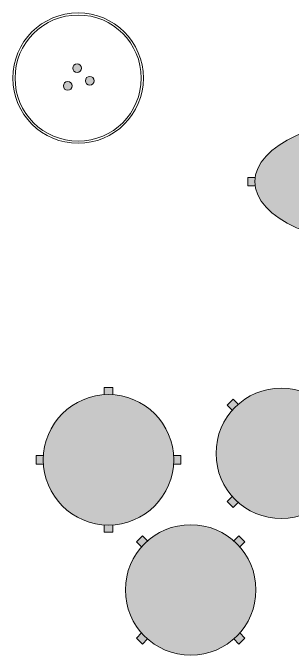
# Model space of a CAD drawing. Header units: metres. Extents: x 266 to 276.3, y 144.8 to 155.
# Drawn here: x 270.023 to 271.307, y 147.712 to 150.666 of the extents above; entities that cross this region are included whole.
import ezdxf

# ---------------------------------------------------------------- set-up
doc = ezdxf.new("R2010")
doc.units = ezdxf.units.M
for name, color, linetype, lineweight in [('cotas', 250, 'Continuous', 5), ('mesa', 7, 'Continuous', 9), ('moveis', 254, 'Continuous', 5), ('tapete', 136, 'Continuous', 5)]:
    doc.layers.add(name, color=color, linetype=linetype, lineweight=lineweight)

# ---------------------------------------------------------------- blocks, each defined once
blk = doc.blocks.new('Mesa Imbuia')
at = {"layer": 'moveis', "ltscale": 0.3}
h = blk.add_hatch(color=254, dxfattribs=at)
h.dxf.hatch_style = 1
h.set_gradient(color1=(201, 205, 207), one_color=1, tint=1, name='INVCURVED')
h.paths.add_polyline_path([(0.0194, 0.3329), (-0.0194, 0.3329), (-0.0194, 0.2994, -0.032384), (0.0194, 0.2994)])
h = blk.add_hatch(color=23, dxfattribs=at)
h.dxf.hatch_style = 1
h.set_gradient(color1=(182, 131, 104), color2=(96, 64, 46), one_color=1, tint=0.28, name='SPHERICAL')
h.paths.add_polyline_path([(-0.3, 0, 1), (0.3, 0, 1)])
h = blk.add_hatch(color=254, dxfattribs=at)
h.dxf.hatch_style = 1
h.set_gradient(color1=(201, 205, 207), one_color=1, tint=1, name='INVCURVED')
h.paths.add_polyline_path([(-0.2994, 0.0194), (-0.3329, 0.0194), (-0.3329, -0.0194), (-0.2994, -0.0194, -0.016188), (-0.3, 0, -0.016188)])
h = blk.add_hatch(color=254, dxfattribs=at)
h.dxf.hatch_style = 1
h.set_gradient(color1=(201, 205, 207), one_color=1, tint=1, name='INVCURVED')
h.paths.add_polyline_path([(0.3329, 0.0194), (0.2994, 0.0194, -0.016188), (0.3, 0, -0.016188), (0.2994, -0.0194), (0.3329, -0.0194)])
h = blk.add_hatch(color=254, dxfattribs=at)
h.dxf.hatch_style = 1
h.set_gradient(color1=(201, 205, 207), one_color=1, tint=1, name='INVCURVED')
h.paths.add_polyline_path([(0.0194, -0.2994, -0.032384), (-0.0194, -0.2994), (-0.0194, -0.3329), (0.0194, -0.3329)])
for points in [[(0.0194, 0.2994), (0.0194, 0.3329), (-0.0194, 0.3329), (-0.0194, 0.2994)], [(-0.2994, 0.0194), (-0.3329, 0.0194), (-0.3329, -0.0194), (-0.2994, -0.0194)], [(0.2994, 0.0194), (0.3329, 0.0194), (0.3329, -0.0194), (0.2994, -0.0194)], [(0.0194, -0.2994), (0.0194, -0.3329), (-0.0194, -0.3329), (-0.0194, -0.2994)]]:
    blk.add_lwpolyline(points, dxfattribs=at)
at = {"layer": 'moveis', "color": 34, "ltscale": 0.3}
blk.add_circle((0, 0), 0.3, dxfattribs=at)
blk = doc.blocks.new('Mesa Opus Oval')
at = {"layer": 'moveis', "ltscale": 0.3}
h = blk.add_hatch(color=254, dxfattribs=at)
h.dxf.hatch_style = 1
h.set_gradient(color1=(201, 205, 207), one_color=1, tint=1, name='INVCURVED')
h.paths.add_polyline_path([(0.0194, 0.3329), (-0.0194, 0.3329), (-0.0194, 0.2994, -0.032384), (0.0194, 0.2994)])
h = blk.add_hatch(color=23, dxfattribs=at)
h.dxf.hatch_style = 1
h.set_gradient(color1=(182, 131, 104), color2=(96, 64, 46), one_color=1, tint=0.28, name='SPHERICAL')
edge = h.paths.add_edge_path()
edge.add_ellipse((0, 0), major_axis=(-0.65, 0), ratio=0.461538, start_angle=183.7097, end_angle=268.2888)
edge.add_ellipse((0, 0), major_axis=(-0.65, 0), ratio=0.461538, start_angle=268.2888, end_angle=271.7112)
edge.add_ellipse((0, 0), major_axis=(-0.65, 0), ratio=0.461538, start_angle=271.7112, end_angle=356.2903)
edge.add_ellipse((0, 0), major_axis=(-0.65, 0), ratio=0.461538, start_angle=356.2903, end_angle=363.7097)
edge.add_ellipse((0, 0), major_axis=(-0.65, 0), ratio=0.461538, start_angle=3.7097, end_angle=88.2888)
edge.add_ellipse((0, 0), major_axis=(-0.65, 0), ratio=0.461538, start_angle=88.2888, end_angle=91.7112)
edge.add_ellipse((0, 0), major_axis=(-0.65, 0), ratio=0.461538, start_angle=91.7112, end_angle=176.2903)
edge.add_ellipse((0, 0), major_axis=(-0.65, 0), ratio=0.461538, start_angle=176.2903, end_angle=183.7097)
h = blk.add_hatch(color=254, dxfattribs=at)
h.dxf.hatch_style = 1
h.set_gradient(color1=(201, 205, 207), one_color=1, tint=1, name='INVCURVED')
h.paths.add_polyline_path([(-0.6486, 0.0194), (-0.6822, 0.0194), (-0.6822, -0.0194), (-0.6486, -0.0194, -0.016188), (-0.6493, 0, -0.016188)])
h = blk.add_hatch(color=254, dxfattribs=at)
h.dxf.hatch_style = 1
h.set_gradient(color1=(201, 205, 207), one_color=1, tint=1, name='INVCURVED')
h.paths.add_polyline_path([(0.6486, 0.0194), (0.6822, 0.0194), (0.6822, -0.0194), (0.6486, -0.0194, 0.016188), (0.6493, 0, 0.016188)])
h = blk.add_hatch(color=254, dxfattribs=at)
h.dxf.hatch_style = 1
h.set_gradient(color1=(201, 205, 207), one_color=1, tint=1, name='INVCURVED')
h.paths.add_polyline_path([(0.0194, -0.3329), (-0.0194, -0.3329), (-0.0194, -0.2994, 0.032384), (0.0194, -0.2994)])
at = {"layer": 'mesa', "color": 34, "lineweight": 9, "ltscale": 0.05}
blk.add_ellipse((0, 0), major_axis=(-0.65, 0), ratio=0.461538, dxfattribs=at)
at = {"layer": 'moveis', "ltscale": 0.3}
for points in [[(0.0194, 0.2994), (0.0194, 0.3329), (-0.0194, 0.3329), (-0.0194, 0.2994)], [(-0.6486, 0.0194), (-0.6822, 0.0194), (-0.6822, -0.0194), (-0.6486, -0.0194)], [(0.6486, 0.0194), (0.6822, 0.0194), (0.6822, -0.0194), (0.6486, -0.0194)], [(0.0194, -0.2994), (0.0194, -0.3329), (-0.0194, -0.3329), (-0.0194, -0.2994)]]:
    blk.add_lwpolyline(points, dxfattribs=at)
blk = doc.blocks.new('Mesa Lateral Opus Laca Preta')
at = {"layer": 'tapete', "lineweight": 5, "ltscale": 0.05}
h = blk.add_hatch(color=253, dxfattribs=at)
h.dxf.hatch_style = 1
h.set_gradient(color1=(194, 202, 203), one_color=1, tint=1, name='CURVED')
h.paths.add_polyline_path([(0.0194, 0.3329), (-0.0194, 0.3329), (-0.0194, 0.2994, -0.032384), (0.0194, 0.2994)])
h = blk.add_hatch(color=253, dxfattribs=at)
h.dxf.hatch_style = 1
h.set_gradient(color1=(28, 32, 33), color2=(0, 0, 0), one_color=1, name='SPHERICAL')
h.paths.add_polyline_path([(0.3, 0, 1), (-0.3, 0, 1)])
h = blk.add_hatch(color=253, dxfattribs=at)
h.dxf.hatch_style = 1
h.set_gradient(color1=(194, 202, 203), one_color=1, tint=1, name='CURVED')
h.paths.add_polyline_path([(-0.2994, 0.0194), (-0.3329, 0.0194), (-0.3329, -0.0194), (-0.2994, -0.0194, -0.016188), (-0.3, 0, -0.016188)])
h = blk.add_hatch(color=253, dxfattribs=at)
h.dxf.hatch_style = 1
h.set_gradient(color1=(194, 202, 203), one_color=1, tint=1, name='CURVED')
h.paths.add_polyline_path([(0.3329, 0.0194), (0.2994, 0.0194, -0.016188), (0.3, 0, -0.016188), (0.2994, -0.0194), (0.3329, -0.0194)])
h = blk.add_hatch(color=253, dxfattribs=at)
h.dxf.hatch_style = 1
h.set_gradient(color1=(194, 202, 203), one_color=1, tint=1, name='CURVED')
h.paths.add_polyline_path([(0.0194, -0.2994, -0.032384), (-0.0194, -0.2994), (-0.0194, -0.3329), (0.0194, -0.3329)])
at = {"layer": 'moveis', "ltscale": 0.3}
for points in [[(0.0194, 0.2994), (0.0194, 0.3329), (-0.0194, 0.3329), (-0.0194, 0.2994)], [(-0.2994, 0.0194), (-0.3329, 0.0194), (-0.3329, -0.0194), (-0.2994, -0.0194)], [(0.2994, 0.0194), (0.3329, 0.0194), (0.3329, -0.0194), (0.2994, -0.0194)], [(0.0194, -0.2994), (0.0194, -0.3329), (-0.0194, -0.3329), (-0.0194, -0.2994)]]:
    blk.add_lwpolyline(points, dxfattribs=at)
at = {"layer": 'moveis', "color": 0, "ltscale": 0.3}
blk.add_circle((0, 0), 0.3, dxfattribs=at)
blk = doc.blocks.new('Mesa Lateral opus laca branca')
at = {"layer": 'cotas', "lineweight": 5, "ltscale": 0.1}
h = blk.add_hatch(color=256, dxfattribs=at)
h.dxf.hatch_style = 1
h.set_gradient(color1=(216, 220, 223), one_color=1, tint=1, name='INVSPHERICAL')
h.paths.add_polyline_path([(-0.3, 0, 1), (0.3, 0, 1)])
h = blk.add_hatch(color=256, dxfattribs=at)
h.dxf.hatch_style = 1
h.set_gradient(color1=(194, 202, 203), one_color=1, tint=1, name='CURVED')
h.paths.add_polyline_path([(-0.198, 0.2254), (-0.2217, 0.2491), (-0.2491, 0.2217), (-0.2254, 0.198, -0.032384)])
h = blk.add_hatch(color=256, dxfattribs=at)
h.dxf.hatch_style = 1
h.set_gradient(color1=(194, 202, 203), one_color=1, tint=1, name='CURVED')
h.paths.add_polyline_path([(0.2217, 0.2491), (0.198, 0.2254, -0.032384), (0.2254, 0.198), (0.2491, 0.2217)])
h = blk.add_hatch(color=256, dxfattribs=at)
h.dxf.hatch_style = 1
h.set_gradient(color1=(194, 202, 203), one_color=1, tint=1, name='CURVED')
h.paths.add_polyline_path([(-0.198, -0.2254, -0.032384), (-0.2254, -0.198), (-0.2491, -0.2217), (-0.2217, -0.2491)])
h = blk.add_hatch(color=256, dxfattribs=at)
h.dxf.hatch_style = 1
h.set_gradient(color1=(194, 202, 203), one_color=1, tint=1, name='CURVED')
h.paths.add_polyline_path([(0.2254, -0.198, -0.032384), (0.198, -0.2254), (0.2217, -0.2491), (0.2491, -0.2217)])
at = {"layer": 'moveis', "ltscale": 0.3}
for points in [[(-0.198, 0.2254), (-0.2217, 0.2491), (-0.2491, 0.2217), (-0.2254, 0.198)], [(0.198, 0.2254), (0.2217, 0.2491), (0.2491, 0.2217), (0.2254, 0.198)], [(-0.2254, -0.198), (-0.2491, -0.2217), (-0.2217, -0.2491), (-0.198, -0.2254)], [(0.2254, -0.198), (0.2491, -0.2217), (0.2217, -0.2491), (0.198, -0.2254)]]:
    blk.add_lwpolyline(points, dxfattribs=at)
at = {"layer": 'moveis', "color": 0, "ltscale": 0.3}
blk.add_circle((0, 0), 0.3, dxfattribs=at)
blk = doc.blocks.new('Mesa de Canto Pass 0.60cm')
at = {"layer": 'moveis'}
h = blk.add_hatch(color=0, dxfattribs=at)
h.set_gradient(color1=(202, 197, 190), one_color=1, tint=1, name='SPHERICAL')
h.paths.add_polyline_path([(0.0173, 0.0492, 1), (-0.0227, 0.0492, 1)])
h = blk.add_hatch(color=0, dxfattribs=at)
h.set_gradient(color1=(202, 197, 190), one_color=1, tint=1, name='SPHERICAL')
h.paths.add_polyline_path([(0.0355, -0.0083, 1), (0.0755, -0.0083, 1)])
h = blk.add_hatch(color=0, dxfattribs=at)
h.set_gradient(color1=(202, 197, 190), one_color=1, tint=1, name='SPHERICAL')
h.paths.add_polyline_path([(-0.0256, -0.0324, 1), (-0.0656, -0.0324, 1)])
at = {"layer": 'moveis', "color": 0}
for centre, radius in [((0.0024, 0.0038), 0.3), ((0.0024, 0.0038), 0.29), ((-0.0027, 0.0492), 0.02), ((0.0555, -0.0083), 0.02), ((-0.0456, -0.0324), 0.02)]:
    blk.add_circle(centre, radius, dxfattribs=at)

msp = doc.modelspace()

# ---------------------------------------------------------------- block references
at = {"layer": 'cotas', "lineweight": 5}
msp.add_blockref('Mesa Lateral opus laca branca', (270.8404, 148.0121), dxfattribs=at)
at = {"layer": 'mesa', "color": 34, "lineweight": 9}
msp.add_blockref('Mesa Opus Oval', (271.7855, 149.8896), dxfattribs=at)
at = {"layer": 'moveis', "color": 0}
msp.add_blockref('Mesa de Canto Pass 0.60cm', (270.3209, 150.3619), dxfattribs=at)
at = {"layer": 'moveis'}
msp.add_blockref('Mesa Imbuia', (270.4628, 148.6104), dxfattribs=at)
at = {"layer": 'tapete', "color": 253, "lineweight": 5, "rotation": 45}
msp.add_blockref('Mesa Lateral Opus Laca Preta', (271.257, 148.6401), dxfattribs=at)

doc.saveas('drawing.dxf')
